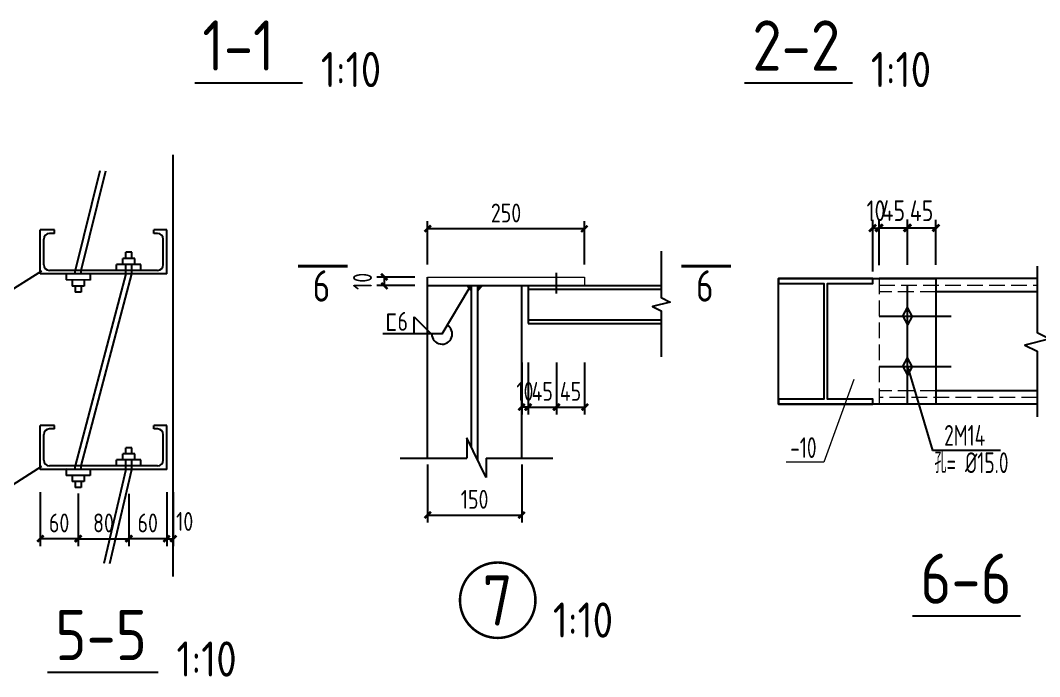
# Model space of a CAD drawing. Header units: millimetres. Extents: x 865974 to 875117, y 41124 to 44891.
# Drawn here: x 869925.7 to 870087.8, y 41325.7 to 41430.1 of the extents above; entities that cross this region are included whole.
import ezdxf

# ---------------------------------------------------------------- set-up
doc = ezdxf.new("R2010")
doc.units = ezdxf.units.MM
doc.header["$LTSCALE"] = 1000
doc.header["$MEASUREMENT"] = 0
doc.linetypes.add('DASH', pattern=[0.35, 0.25, -0.1])
doc.linetypes.add('DOTE', pattern=[2.42, 2, -0.2, 0.02, -0.2])
for name, color, linetype, lineweight in [('1', 4, 'Continuous', 70), ('D3', 62, 'Continuous', 9), ('LZ', 64, 'Continuous', 9), ('数字', 3, 'Continuous', 9)]:
    doc.layers.add(name, color=color, linetype=linetype, lineweight=lineweight)
for name, color, linetype in [('AXIS', 3, 'Continuous'), ('D1', 112, 'Continuous'), ('D2', 6, 'Continuous'), ('DIM', 7, 'Continuous'), ('DOTE', 1, 'DOTE'), ('M_Prof', 2, 'Continuous'), ('M_Thin', 7, 'Continuous'), ('PUB_DIM', 3, 'Continuous'), ('文字', 7, 'Continuous'), ('标注', 7, 'Continuous'), ('桩', 6, 'Continuous')]:
    doc.layers.add(name, color=color, linetype=linetype)
doc.styles.add('GBHZ', font='gbenor.shx', dxfattribs={"width": 0.9, "bigfont": 'gbcbig.shx'})
doc.dimstyles.new('Y10', dxfattribs={"dimscale": 0, "dimtxt": 3, "dimasz": 0.01, "dimexe": 1.2, "dimexo": 1, "dimgap": 1, "dimtad": 1, "dimdec": 0, "dimlfac": 10, "dimzin": 0, "dimdsep": 46, "dimtxsty": 'GBHZ', "dimblk1": 'DX', "dimblk2": 'DX', "dimsah": 1, "dimcen": 0.09, "dimdle": 1, "dimadec": 0, "dimazin": 0, "dimtfac": 1, "dimtdec": 0, "dimtix": 1, "dimtmove": 2, "dimatfit": 3, "dimldrblk": 'DX', "dimfxl": 0, "dimtolj": 1, "dimtzin": 0, "dimarcsym": 0})
doc.dimstyles.new('Y10(110)', dxfattribs={"dimscale": 1.1, "dimtxt": 3, "dimasz": 0.01, "dimexe": 1.2, "dimexo": 1, "dimgap": 1, "dimtad": 1, "dimdec": 0, "dimlfac": 10, "dimzin": 0, "dimdsep": 46, "dimtxsty": 'GBHZ', "dimblk1": 'DX', "dimblk2": 'DX', "dimsah": 1, "dimcen": 0.09, "dimdle": 1, "dimadec": 0, "dimazin": 0, "dimtfac": 1, "dimtdec": 0, "dimtix": 1, "dimtmove": 2, "dimatfit": 3, "dimldrblk": 'DX', "dimfxl": 0, "dimtolj": 1, "dimtzin": 0, "dimarcsym": 0})
doc.dimstyles.new('Y100', dxfattribs={"dimscale": 0, "dimtxt": 3, "dimasz": 0.01, "dimexe": 1.2, "dimexo": 2, "dimgap": 1, "dimtad": 1, "dimdec": 0, "dimlfac": 100, "dimzin": 0, "dimdsep": 46, "dimtxsty": 'GBHZ', "dimblk": 'DX', "dimcen": 0.09, "dimdle": 1, "dimclrd": 7, "dimclre": 7, "dimclrt": 7, "dimadec": 0, "dimazin": 0, "dimtfac": 1, "dimtdec": 0, "dimtix": 1, "dimtmove": 2, "dimatfit": 3, "dimldrblk": 'DX', "dimfxl": 0, "dimtolj": 1, "dimtzin": 0, "dimarcsym": 0})

# ---------------------------------------------------------------- blocks, each defined once
blk = doc.blocks.new('DX')
at = {"color": 0, "linetype": 'ByBlock', "const_width": 40}
blk.add_lwpolyline([(-54, -51), (46, 49)], dxfattribs=at)
blk = doc.blocks.new('*D96')
at = {"layer": 'Defpoints', "color": 0, "linetype": 'ByBlock', "transparency": 16777216}
for p in [(869942.97, 41355.78), (869949.02, 41356.02), (869942.97, 41347.63)]:
    blk.add_point(p, dxfattribs=at)
at = {"layer": 'DIM', "color": 0, "linetype": 'ByBlock', "lineweight": -2, "transparency": 16777216}
for p, q in [((869942.97, 41354.78), (869942.97, 41346.43)), ((869949.02, 41355.02), (869949.02, 41346.43)), ((869949.01, 41347.63), (869942.98, 41347.63))]:
    blk.add_line(p, q, dxfattribs=at)
at = {"layer": 'DIM', "color": 0, "linetype": 'ByBlock', "lineweight": -2, "transparency": 16777216, "xscale": 0.01, "yscale": 0.01, "zscale": 0.01, "rotation": 180}
blk.add_blockref('DX', (869942.97, 41347.63), dxfattribs=at)
at = {"layer": 'DIM', "color": 0, "linetype": 'ByBlock', "lineweight": -2, "transparency": 16777216, "xscale": 0.01, "yscale": 0.01, "zscale": 0.01}
blk.add_blockref('DX', (869949.02, 41347.63), dxfattribs=at)
at = {"layer": 'DIM', "color": 0, "linetype": 'ByBlock', "transparency": 16777216, "insert": (869945.99, 41350.13), "char_height": 3, "attachment_point": 5, "style": 'GBHZ'}
blk.add_mtext('\\A1;60', dxfattribs=at)
blk = doc.blocks.new('*D97')
at = {"layer": 'Defpoints', "color": 0, "linetype": 'ByBlock', "transparency": 16777216}
for p in [(869928.88, 41356.02), (869934.93, 41355.81), (869928.88, 41347.63)]:
    blk.add_point(p, dxfattribs=at)
at = {"layer": 'DIM', "color": 0, "linetype": 'ByBlock', "lineweight": -2, "transparency": 16777216}
for p, q in [((869928.88, 41355.02), (869928.88, 41346.43)), ((869934.93, 41354.81), (869934.93, 41346.43)), ((869934.92, 41347.63), (869928.89, 41347.63))]:
    blk.add_line(p, q, dxfattribs=at)
at = {"layer": 'DIM', "color": 0, "linetype": 'ByBlock', "lineweight": -2, "transparency": 16777216, "xscale": 0.01, "yscale": 0.01, "zscale": 0.01, "rotation": 180}
blk.add_blockref('DX', (869928.88, 41347.63), dxfattribs=at)
at = {"layer": 'DIM', "color": 0, "linetype": 'ByBlock', "lineweight": -2, "transparency": 16777216, "xscale": 0.01, "yscale": 0.01, "zscale": 0.01}
blk.add_blockref('DX', (869934.93, 41347.63), dxfattribs=at)
at = {"layer": 'DIM', "color": 0, "linetype": 'ByBlock', "transparency": 16777216, "insert": (869931.9, 41350.13), "char_height": 3, "attachment_point": 5, "style": 'GBHZ'}
blk.add_mtext('\\A1;60', dxfattribs=at)
blk = doc.blocks.new('*D98')
at = {"layer": 'Defpoints', "color": 0, "linetype": 'ByBlock', "transparency": 16777216}
for p in [(869949.02, 41356.02), (869950.02, 41356.02), (869950.02, 41347.63)]:
    blk.add_point(p, dxfattribs=at)
at = {"layer": 'DIM', "color": 0, "linetype": 'ByBlock', "lineweight": -2, "transparency": 16777216}
for p, q in [((869949.02, 41355.02), (869949.02, 41346.43)), ((869950.02, 41355.02), (869950.02, 41346.43)), ((869949.01, 41347.63), (869949, 41347.63)), ((869949.02, 41347.63), (869950.02, 41347.63)), ((869950.03, 41347.63), (869950.04, 41347.63))]:
    blk.add_line(p, q, dxfattribs=at)
at = {"layer": 'DIM', "color": 0, "linetype": 'ByBlock', "lineweight": -2, "transparency": 16777216, "xscale": 0.01, "yscale": 0.01, "zscale": 0.01}
blk.add_blockref('DX', (869949.02, 41347.63), dxfattribs=at)
at = {"layer": 'DIM', "color": 0, "linetype": 'ByBlock', "lineweight": -2, "transparency": 16777216, "xscale": 0.01, "yscale": 0.01, "zscale": 0.01, "rotation": 180}
blk.add_blockref('DX', (869950.02, 41347.63), dxfattribs=at)
at = {"layer": 'DIM', "color": 0, "linetype": 'ByBlock', "transparency": 16777216, "insert": (869951.87, 41350.37), "char_height": 3, "attachment_point": 5, "style": 'GBHZ'}
blk.add_mtext('\\A1;10', dxfattribs=at)
blk = doc.blocks.new('*D99')
at = {"layer": 'Defpoints', "color": 0, "linetype": 'ByBlock', "transparency": 16777216}
for p in [(869942.97, 41355.78), (869934.93, 41354.58), (869942.97, 41347.63)]:
    blk.add_point(p, dxfattribs=at)
at = {"layer": 'DIM', "color": 0, "linetype": 'ByBlock', "lineweight": -2, "transparency": 16777216}
for p, q in [((869934.93, 41353.58), (869934.93, 41346.43)), ((869942.97, 41354.78), (869942.97, 41346.43)), ((869934.94, 41347.63), (869942.96, 41347.63))]:
    blk.add_line(p, q, dxfattribs=at)
at = {"layer": 'DIM', "color": 0, "linetype": 'ByBlock', "lineweight": -2, "transparency": 16777216, "xscale": 0.01, "yscale": 0.01, "zscale": 0.01, "rotation": 180}
blk.add_blockref('DX', (869934.93, 41347.63), dxfattribs=at)
at = {"layer": 'DIM', "color": 0, "linetype": 'ByBlock', "lineweight": -2, "transparency": 16777216, "xscale": 0.01, "yscale": 0.01, "zscale": 0.01}
blk.add_blockref('DX', (869942.97, 41347.63), dxfattribs=at)
at = {"layer": 'DIM', "color": 0, "linetype": 'ByBlock', "transparency": 16777216, "insert": (869938.95, 41350.13), "char_height": 3, "attachment_point": 5, "style": 'GBHZ'}
blk.add_mtext('\\A1;80', dxfattribs=at)
blk = doc.blocks.new('*D408')
at = {"layer": 'Defpoints', "color": 0, "linetype": 'ByBlock', "transparency": 16777216}
for p in [(870066.82, 41397.06), (870066.82, 41390.12), (870071.32, 41390.12)]:
    blk.add_point(p, dxfattribs=at)
at = {"layer": 'DIM', "color": 0, "linetype": 'ByBlock', "lineweight": -2, "transparency": 16777216}
for p, q in [((870066.82, 41391.22), (870066.82, 41398.38)), ((870071.32, 41391.22), (870071.32, 41398.38)), ((870066.81, 41397.06), (870066.8, 41397.06)), ((870071.32, 41397.06), (870066.82, 41397.06)), ((870071.33, 41397.06), (870071.34, 41397.06))]:
    blk.add_line(p, q, dxfattribs=at)
at = {"layer": 'DIM', "color": 0, "linetype": 'ByBlock', "lineweight": -2, "transparency": 16777216, "xscale": 0.011, "yscale": 0.011, "zscale": 0.011}
blk.add_blockref('DX', (870066.82, 41397.06), dxfattribs=at)
at = {"layer": 'DIM', "color": 0, "linetype": 'ByBlock', "lineweight": -2, "transparency": 16777216, "xscale": 0.011, "yscale": 0.011, "zscale": 0.011, "rotation": 180}
blk.add_blockref('DX', (870071.32, 41397.06), dxfattribs=at)
at = {"layer": 'DIM', "color": 0, "linetype": 'ByBlock', "transparency": 16777216, "insert": (870069.07, 41399.81), "char_height": 3.3, "attachment_point": 5, "style": 'GBHZ'}
blk.add_mtext('\\A1;45', dxfattribs=at)
blk = doc.blocks.new('*D409')
at = {"layer": 'Defpoints', "color": 0, "linetype": 'ByBlock', "transparency": 16777216}
for p in [(870062.32, 41397.06), (870062.32, 41390.07), (870061.32, 41389.02)]:
    blk.add_point(p, dxfattribs=at)
at = {"layer": 'DIM', "color": 0, "linetype": 'ByBlock', "lineweight": -2, "transparency": 16777216}
for p, q in [((870061.32, 41390.12), (870061.32, 41398.38)), ((870062.32, 41391.17), (870062.32, 41398.38)), ((870061.31, 41397.06), (870061.3, 41397.06)), ((870061.32, 41397.06), (870062.32, 41397.06)), ((870062.33, 41397.06), (870062.34, 41397.06))]:
    blk.add_line(p, q, dxfattribs=at)
at = {"layer": 'DIM', "color": 0, "linetype": 'ByBlock', "lineweight": -2, "transparency": 16777216, "xscale": 0.011, "yscale": 0.011, "zscale": 0.011}
blk.add_blockref('DX', (870061.32, 41397.06), dxfattribs=at)
at = {"layer": 'DIM', "color": 0, "linetype": 'ByBlock', "lineweight": -2, "transparency": 16777216, "xscale": 0.011, "yscale": 0.011, "zscale": 0.011, "rotation": 180}
blk.add_blockref('DX', (870062.32, 41397.06), dxfattribs=at)
at = {"layer": 'DIM', "color": 0, "linetype": 'ByBlock', "transparency": 16777216, "insert": (870061.82, 41399.81), "char_height": 3.3, "attachment_point": 5, "style": 'GBHZ'}
blk.add_mtext('\\A1;10', dxfattribs=at)
blk = doc.blocks.new('*D410')
at = {"layer": 'Defpoints', "color": 0, "linetype": 'ByBlock', "transparency": 16777216}
for p in [(870066.82, 41397.08), (870062.32, 41390.07), (870066.82, 41390.13)]:
    blk.add_point(p, dxfattribs=at)
at = {"layer": 'DIM', "color": 0, "linetype": 'ByBlock', "lineweight": -2, "transparency": 16777216}
for p, q in [((870062.32, 41391.17), (870062.32, 41398.4)), ((870066.82, 41391.23), (870066.82, 41398.4)), ((870062.31, 41397.08), (870062.3, 41397.08)), ((870062.32, 41397.08), (870066.82, 41397.08)), ((870066.83, 41397.08), (870066.84, 41397.08))]:
    blk.add_line(p, q, dxfattribs=at)
at = {"layer": 'DIM', "color": 0, "linetype": 'ByBlock', "lineweight": -2, "transparency": 16777216, "xscale": 0.011, "yscale": 0.011, "zscale": 0.011}
blk.add_blockref('DX', (870062.32, 41397.08), dxfattribs=at)
at = {"layer": 'DIM', "color": 0, "linetype": 'ByBlock', "lineweight": -2, "transparency": 16777216, "xscale": 0.011, "yscale": 0.011, "zscale": 0.011, "rotation": 180}
blk.add_blockref('DX', (870066.82, 41397.08), dxfattribs=at)
at = {"layer": 'DIM', "color": 0, "linetype": 'ByBlock', "transparency": 16777216, "insert": (870064.57, 41399.83), "char_height": 3.3, "attachment_point": 5, "style": 'GBHZ'}
blk.add_mtext('\\A1;45', dxfattribs=at)
blk = doc.blocks.new('*D414')
at = {"layer": 'Defpoints', "color": 0, "linetype": 'ByBlock', "transparency": 16777216}
for p in [(870006.48, 41376.67), (870010.98, 41376.67), (870010.98, 41368.57)]:
    blk.add_point(p, dxfattribs=at)
at = {"layer": 'DIM', "color": 0, "linetype": 'ByBlock', "lineweight": -2, "transparency": 16777216}
for p, q in [((870006.48, 41375.67), (870006.48, 41367.37)), ((870010.98, 41375.67), (870010.98, 41367.37)), ((870006.47, 41368.57), (870006.46, 41368.57)), ((870006.48, 41368.57), (870010.98, 41368.57)), ((870010.99, 41368.57), (870011, 41368.57))]:
    blk.add_line(p, q, dxfattribs=at)
at = {"layer": 'DIM', "color": 0, "linetype": 'ByBlock', "lineweight": -2, "transparency": 16777216, "xscale": 0.01, "yscale": 0.01, "zscale": 0.01}
blk.add_blockref('DX', (870006.48, 41368.57), dxfattribs=at)
at = {"layer": 'DIM', "color": 0, "linetype": 'ByBlock', "lineweight": -2, "transparency": 16777216, "xscale": 0.01, "yscale": 0.01, "zscale": 0.01, "rotation": 180}
blk.add_blockref('DX', (870010.98, 41368.57), dxfattribs=at)
at = {"layer": 'DIM', "color": 0, "linetype": 'ByBlock', "transparency": 16777216, "insert": (870008.73, 41371.07), "char_height": 3, "attachment_point": 5, "style": 'GBHZ'}
blk.add_mtext('\\A1;45', dxfattribs=at)
blk = doc.blocks.new('*D415')
at = {"layer": 'Defpoints', "color": 0, "linetype": 'ByBlock', "transparency": 16777216}
for p in [(870010.98, 41376.67), (870015.48, 41376.67), (870015.48, 41368.57)]:
    blk.add_point(p, dxfattribs=at)
at = {"layer": 'DIM', "color": 0, "linetype": 'ByBlock', "lineweight": -2, "transparency": 16777216}
for p, q in [((870010.98, 41375.67), (870010.98, 41367.37)), ((870015.48, 41375.67), (870015.48, 41367.37)), ((870010.97, 41368.57), (870010.96, 41368.57)), ((870010.98, 41368.57), (870015.48, 41368.57)), ((870015.49, 41368.57), (870015.5, 41368.57))]:
    blk.add_line(p, q, dxfattribs=at)
at = {"layer": 'DIM', "color": 0, "linetype": 'ByBlock', "lineweight": -2, "transparency": 16777216, "xscale": 0.01, "yscale": 0.01, "zscale": 0.01}
blk.add_blockref('DX', (870010.98, 41368.57), dxfattribs=at)
at = {"layer": 'DIM', "color": 0, "linetype": 'ByBlock', "lineweight": -2, "transparency": 16777216, "xscale": 0.01, "yscale": 0.01, "zscale": 0.01, "rotation": 180}
blk.add_blockref('DX', (870015.48, 41368.57), dxfattribs=at)
at = {"layer": 'DIM', "color": 0, "linetype": 'ByBlock', "transparency": 16777216, "insert": (870013.23, 41371.07), "char_height": 3, "attachment_point": 5, "style": 'GBHZ'}
blk.add_mtext('\\A1;45', dxfattribs=at)
blk = doc.blocks.new('*D416')
at = {"layer": 'Defpoints', "color": 0, "linetype": 'ByBlock', "transparency": 16777216}
for p in [(870005.48, 41376.67), (870006.48, 41376.67), (870005.48, 41368.57)]:
    blk.add_point(p, dxfattribs=at)
at = {"layer": 'DIM', "color": 0, "linetype": 'ByBlock', "lineweight": -2, "transparency": 16777216}
for p, q in [((870005.48, 41375.67), (870005.48, 41367.37)), ((870006.48, 41375.67), (870006.48, 41367.37)), ((870005.47, 41368.57), (870005.46, 41368.57)), ((870006.48, 41368.57), (870005.48, 41368.57)), ((870006.49, 41368.57), (870006.5, 41368.57))]:
    blk.add_line(p, q, dxfattribs=at)
at = {"layer": 'DIM', "color": 0, "linetype": 'ByBlock', "lineweight": -2, "transparency": 16777216, "xscale": 0.01, "yscale": 0.01, "zscale": 0.01}
blk.add_blockref('DX', (870005.48, 41368.57), dxfattribs=at)
at = {"layer": 'DIM', "color": 0, "linetype": 'ByBlock', "lineweight": -2, "transparency": 16777216, "xscale": 0.01, "yscale": 0.01, "zscale": 0.01, "rotation": 180}
blk.add_blockref('DX', (870006.48, 41368.57), dxfattribs=at)
at = {"layer": 'DIM', "color": 0, "linetype": 'ByBlock', "transparency": 16777216, "insert": (870005.98, 41371.07), "char_height": 3, "attachment_point": 5, "style": 'GBHZ'}
blk.add_mtext('\\A1;10', dxfattribs=at)
blk = doc.blocks.new('*D417')
at = {"layer": 'Defpoints', "color": 0, "linetype": 'ByBlock', "transparency": 16777216}
for p in [(869990.48, 41396.95), (869990.48, 41390.26), (870015.48, 41390.26)]:
    blk.add_point(p, dxfattribs=at)
at = {"layer": 'DIM', "color": 0, "linetype": 'ByBlock', "lineweight": -2, "transparency": 16777216}
for p, q in [((869990.48, 41391.26), (869990.48, 41398.15)), ((870015.48, 41391.26), (870015.48, 41398.15)), ((870015.47, 41396.95), (869990.49, 41396.95))]:
    blk.add_line(p, q, dxfattribs=at)
at = {"layer": 'DIM', "color": 0, "linetype": 'ByBlock', "lineweight": -2, "transparency": 16777216, "xscale": 0.01, "yscale": 0.01, "zscale": 0.01, "rotation": 180}
blk.add_blockref('DX', (869990.48, 41396.95), dxfattribs=at)
at = {"layer": 'DIM', "color": 0, "linetype": 'ByBlock', "lineweight": -2, "transparency": 16777216, "xscale": 0.01, "yscale": 0.01, "zscale": 0.01}
blk.add_blockref('DX', (870015.48, 41396.95), dxfattribs=at)
at = {"layer": 'DIM', "color": 0, "linetype": 'ByBlock', "transparency": 16777216, "insert": (870002.98, 41399.45), "char_height": 3, "attachment_point": 5, "style": 'GBHZ'}
blk.add_mtext('\\A1;250', dxfattribs=at)
blk = doc.blocks.new('*D418')
at = {"layer": 'Defpoints', "color": 0, "linetype": 'ByBlock', "transparency": 16777216}
for p in [(869990.48, 41360.44), (870005.48, 41360.44), (870005.48, 41351.39)]:
    blk.add_point(p, dxfattribs=at)
at = {"layer": 'DIM', "color": 0, "linetype": 'ByBlock', "lineweight": -2, "transparency": 16777216}
for p, q in [((869990.48, 41359.44), (869990.48, 41350.19)), ((870005.48, 41359.44), (870005.48, 41350.19)), ((869990.49, 41351.39), (870005.47, 41351.39))]:
    blk.add_line(p, q, dxfattribs=at)
at = {"layer": 'DIM', "color": 0, "linetype": 'ByBlock', "lineweight": -2, "transparency": 16777216, "xscale": 0.01, "yscale": 0.01, "zscale": 0.01, "rotation": 180}
blk.add_blockref('DX', (869990.48, 41351.39), dxfattribs=at)
at = {"layer": 'DIM', "color": 0, "linetype": 'ByBlock', "lineweight": -2, "transparency": 16777216, "xscale": 0.01, "yscale": 0.01, "zscale": 0.01}
blk.add_blockref('DX', (870005.48, 41351.39), dxfattribs=at)
at = {"layer": 'DIM', "color": 0, "linetype": 'ByBlock', "transparency": 16777216, "insert": (869997.98, 41353.89), "char_height": 3, "attachment_point": 5, "style": 'GBHZ'}
blk.add_mtext('\\A1;150', dxfattribs=at)
blk = doc.blocks.new('*D419')
at = {"layer": 'Defpoints', "color": 0, "transparency": 16777216}
for p in [(869990.48, 41389.24), (869983.62, 41387.89), (869990.48, 41387.89)]:
    blk.add_point(p, dxfattribs=at)
at = {"layer": '标注', "color": 7, "lineweight": -2, "transparency": 16777216}
for p, q in [((869988.48, 41389.24), (869982.42, 41389.24)), ((869983.62, 41389.25), (869983.62, 41389.26)), ((869983.62, 41389.24), (869983.62, 41387.89)), ((869988.48, 41387.89), (869982.42, 41387.89)), ((869983.62, 41387.88), (869983.62, 41387.87))]:
    blk.add_line(p, q, dxfattribs=at)
at = {"layer": '标注', "color": 7, "lineweight": -2, "transparency": 16777216, "xscale": 0.01, "yscale": 0.01, "zscale": 0.01}
for p, rotation in [((869983.62, 41389.24), 270), ((869983.62, 41387.89), 90)]:
    blk.add_blockref('DX', p, dxfattribs=dict(at, rotation=rotation))
at = {"layer": '标注', "color": 7, "transparency": 16777216, "insert": (869980.15, 41388.57), "char_height": 3, "attachment_point": 5, "rotation": 90, "style": 'GBHZ'}
blk.add_mtext('\\A1;10', dxfattribs=at)

msp = doc.modelspace()

# ---------------------------------------------------------------- linework, layer by layer
at = {"color": 251}
for p, q in [((869950.015, 41341.586), (869950.015, 41408.7)), ((869929.071, 41390.215, 1.667), (869923.194, 41386.461, -1.667)), ((869929.071, 41359.126, 1.667), (869923.194, 41355.372, -1.667))]:
    msp.add_line(p, q, dxfattribs=at)
at = {"linetype": 'ByBlock', "ltscale": 0.5, "const_width": 0.4}
msp.add_lwpolyline([(869995.654, 41337.835, 1), (870007.654, 41337.835, 1)], format="xyb", close=True, dxfattribs=at)
at = {"layer": '1', "const_width": 0.48}
for points in [[(869969.893, 41390.969), (869977.815, 41390.969)], [(870030.859, 41390.969), (870038.781, 41390.969)]]:
    msp.add_lwpolyline(points, dxfattribs=at)
at = {"layer": 'D1', "color": 251}
for p, q in [((869992.794, 41380.204), (869997.092, 41387.439)), ((869988.388, 41380.204), (869988.388, 41382.908)), ((869988.388, 41382.908), (869991.093, 41380.204)), ((869992.794, 41380.204), (869983.385, 41380.204)), ((870066.819, 41375.019), (870070.805, 41361.648)), ((869999.813, 41357.352), (869996.736, 41363.674)), ((869996.736, 41363.674), (869996.736, 41360.438)), ((870081.628, 41361.648), (870070.805, 41361.648)), ((869986.15, 41360.438), (869996.736, 41360.438)), ((869999.813, 41360.438), (870010.419, 41360.438)), ((869999.813, 41360.438), (869999.813, 41357.352))]:
    msp.add_line(p, q, dxfattribs=at)
msp.add_lwpolyline([(869985.39, 41380.824), (869984.254, 41380.824), (869984.254, 41383.376), (869985.39, 41383.376)], dxfattribs=at)
msp.add_arc((869992.794, 41380.204), 1.623, 180, 59.28688, dxfattribs=at)
at = {"layer": 'D2'}
for p, q in [((869938.377, 41406.17), (869934.447, 41390.313)), ((869935.408, 41390.313), (869939.338, 41406.17)), ((869931.142, 41396.748), (869928.882, 41396.748)), ((869928.882, 41389.75), (869928.882, 41396.748)), ((869931.142, 41396.185), (869930.353, 41396.185)), ((869931.142, 41396.185), (869931.142, 41396.748)), ((869949.015, 41396.748), (869946.961, 41396.748)), ((869946.961, 41396.185), (869946.961, 41396.748)), ((869947.55, 41396.185), (869946.961, 41396.185)), ((869949.015, 41389.75), (869949.015, 41396.748)), ((869929.452, 41391.215), (869929.452, 41395.283)), ((869948.452, 41391.215), (869948.452, 41395.283)), ((869943.448, 41393.197), (869942.486, 41393.196)), ((869942.487, 41392.235), (869942.486, 41393.196)), ((869943.448, 41392.235), (869943.448, 41393.197)), ((869944.891, 41391.274), (869941.045, 41391.273)), ((869941.045, 41390.311), (869941.045, 41391.273)), ((869942.006, 41391.273), (869942.006, 41392.235)), ((869943.929, 41392.235), (869942.006, 41392.235)), ((869942.496, 41389.75), (869942.497, 41391.273)), ((869943.457, 41389.75), (869943.458, 41391.284)), ((869943.929, 41391.274), (869943.929, 41392.235)), ((869944.891, 41390.312), (869944.891, 41391.274)), ((869949.015, 41389.75), (869928.882, 41389.75)), ((869947.55, 41390.313), (869930.353, 41390.313)), ((869933.004, 41389.752), (869933.004, 41388.79)), ((869934.447, 41389.752), (869934.447, 41390.313)), ((869942.496, 41389.75), (869934.447, 41359.224)), ((869935.408, 41389.751), (869935.408, 41390.313)), ((869935.408, 41359.224), (869943.457, 41389.75)), ((869936.851, 41389.751), (869936.85, 41388.789)), ((869990.478, 41360.438), (869990.478, 41389.242)), ((870010.978, 41389.918), (870010.978, 41386.65)), ((869936.85, 41388.789), (869933.004, 41388.79)), ((869933.965, 41388.79), (869933.965, 41387.828)), ((869935.888, 41387.828), (869933.965, 41387.828)), ((869934.446, 41387.828), (869934.446, 41386.867)), ((869935.408, 41387.828), (869935.407, 41386.866)), ((869935.889, 41388.789), (869935.888, 41387.828)), ((869990.478, 41387.89), (870027.677, 41387.89)), ((869997.478, 41362.149), (869997.478, 41387.89)), ((869998.478, 41360.094), (869998.478, 41387.89)), ((870005.478, 41360.438), (870005.478, 41387.89)), ((870006.475, 41387.89), (870006.475, 41381.891)), ((870053.821, 41389.022), (870061.319, 41389.022)), ((870062.319, 41389.022), (870071.319, 41389.022)), ((870087.473, 41389.022), (870062.319, 41389.022)), ((869935.407, 41386.866), (869934.446, 41386.867)), ((870006.475, 41387.326), (870027.677, 41387.326)), ((870087.473, 41386.881), (870071.319, 41386.881)), ((870006.475, 41382.455), (870027.677, 41382.455)), ((870006.475, 41381.891), (870027.677, 41381.891)), ((870087.473, 41371.163), (870071.319, 41371.163)), ((870087.473, 41369.022), (870062.319, 41369.022)), ((869931.142, 41365.659), (869928.882, 41365.659)), ((869928.882, 41358.661), (869928.882, 41365.659)), ((869931.142, 41365.096), (869930.353, 41365.096)), ((869931.142, 41365.096), (869931.142, 41365.659)), ((869949.015, 41365.659), (869946.961, 41365.659)), ((869946.961, 41365.096), (869946.961, 41365.659)), ((869947.55, 41365.096), (869946.961, 41365.096)), ((869949.015, 41358.661), (869949.015, 41365.659)), ((869929.452, 41360.126), (869929.452, 41364.194)), ((869948.452, 41360.126), (869948.452, 41364.194)), ((869942.487, 41361.146), (869942.486, 41362.108)), ((869943.448, 41362.108), (869942.486, 41362.108)), ((869943.448, 41361.146), (869943.448, 41362.108)), ((869944.891, 41360.185), (869941.045, 41360.184)), ((869941.045, 41359.222), (869941.045, 41360.184)), ((869942.006, 41360.184), (869942.006, 41361.146)), ((869943.929, 41361.146), (869942.006, 41361.146)), ((869942.496, 41358.661), (869942.497, 41360.184)), ((869943.457, 41358.661), (869943.458, 41360.195)), ((869943.929, 41360.185), (869943.929, 41361.146)), ((869944.891, 41359.223), (869944.891, 41360.185)), ((869949.015, 41358.661), (869928.882, 41358.661)), ((869947.55, 41359.224), (869930.353, 41359.224)), ((869933.004, 41358.663), (869933.004, 41357.701)), ((869934.447, 41358.663), (869934.447, 41359.224)), ((869935.408, 41358.662), (869935.408, 41359.224)), ((869936.851, 41358.662), (869936.85, 41357.7)), ((869942.496, 41358.661), (869938.999, 41343.66)), ((869939.96, 41343.66), (869943.457, 41358.661)), ((869936.85, 41357.7), (869933.004, 41357.701)), ((869933.965, 41357.701), (869933.965, 41356.74)), ((869935.889, 41357.701), (869935.888, 41356.739)), ((869935.888, 41356.739), (869933.965, 41356.74)), ((869934.446, 41356.739), (869934.446, 41355.778)), ((869935.407, 41355.777), (869934.446, 41355.778)), ((869935.408, 41356.739), (869935.407, 41355.777))]:
    msp.add_line(p, q, dxfattribs=at)
for centre, start, end in [((869930.353, 41395.283), 90, 180), ((869947.55, 41395.283), 0, 90), ((869930.353, 41391.215), 180, 270), ((869947.55, 41391.215), 270, 0), ((869930.353, 41364.194), 90, 180), ((869947.55, 41364.194), 0, 90), ((869930.353, 41360.126), 180, 270), ((869947.55, 41360.126), 270, 0)]:
    msp.add_arc(centre, 0.902, start, end, dxfattribs=at)
at = {"layer": 'D3'}
for p, q in [((869990.478, 41389.242), (870015.478, 41389.242)), ((870015.478, 41389.242), (870015.478, 41387.89)), ((869997.478, 41386.988), (869996.707, 41387.89)), ((869998.478, 41386.988), (869999.25, 41387.89))]:
    msp.add_line(p, q, dxfattribs=at)
for points in [[(869997.478, 41386.988), (869997.478, 41387.89), (869996.707, 41387.89), (869997.478, 41387.89)], [(869998.478, 41386.988), (869998.478, 41387.89), (869999.25, 41387.89), (869998.478, 41387.89)]]:
    msp.add_solid(points, dxfattribs=at)
at = {"layer": 'DOTE', "linetype": 'DOTE', "ltscale": 0.01}
for p, q in [((870066.819, 41369.022), (870066.819, 41387.951)), ((870062.319, 41383.022), (870073.771, 41383.022)), ((870062.319, 41375.019), (870073.771, 41375.019))]:
    msp.add_line(p, q, dxfattribs=at)
at = {"layer": 'LZ', "color": 251, "linetype": 'DASH', "ltscale": 0.01}
for p, q in [((870062.319, 41389.022), (870062.319, 41369.022)), ((870062.319, 41387.951), (870087.473, 41387.951)), ((870071.319, 41386.924), (870062.319, 41386.924)), ((870071.319, 41371.163), (870062.319, 41371.163)), ((870087.473, 41370.093), (870062.319, 41370.093))]:
    msp.add_line(p, q, dxfattribs=at)
at = {"layer": 'M_Prof'}
msp.add_lwpolyline([(870046.319, 41369.022), (870061.319, 41369.022), (870061.319, 41369.822), (870054.119, 41369.822), (870054.119, 41388.222), (870061.319, 41388.222), (870061.319, 41389.022), (870046.319, 41389.022), (870046.319, 41388.222), (870053.519, 41388.222), (870053.519, 41369.822), (870046.319, 41369.822)], close=True, dxfattribs=at)
at = {"layer": 'M_Thin', "color": 7}
for points in [[(870027.677, 41393.354), (870027.677, 41385.984), (870029.077, 41385.284), (870026.277, 41384.584), (870027.677, 41383.884), (870027.677, 41376.586)], [(870087.473, 41390.976), (870087.473, 41380.446), (870089.473, 41379.446), (870085.473, 41378.446), (870087.473, 41377.446), (870087.473, 41367.022)]]:
    msp.add_lwpolyline(points, dxfattribs=at)
at = {"layer": '数字'}
for p, q in [((870058.279, 41372.966), (870053.526, 41359.781)), ((870053.526, 41359.781), (870047.51, 41359.781))]:
    msp.add_line(p, q, dxfattribs=at)
at = {"layer": '文字', "color": 6, "const_width": 0.32}
for points in [[(869953.439, 41420.149), (869970.653, 41420.149)], [(870040.905, 41420.149), (870058.119, 41420.149)], [(869930.04, 41326.348), (869947.675, 41326.348)]]:
    msp.add_lwpolyline(points, dxfattribs=at)
at = {"layer": '文字', "color": 6, "const_width": 0.32, "elevation": -5}
msp.add_lwpolyline([(870067.619, 41335.314), (870084.833, 41335.314)], dxfattribs=at)
at = {"layer": '标注'}
msp.add_lwpolyline([(870046.319, 41389.022), (870071.319, 41389.022), (870071.319, 41369.022), (870046.319, 41369.022)], close=True, dxfattribs=at)
at = {"layer": '桩'}
for p, q in [((869936.851, 41389.751), (869933.004, 41389.752)), ((870071.319, 41386.022), (870071.319, 41372.022)), ((870066.071, 41383.022), (870066.819, 41384.403)), ((870067.568, 41383.022), (870066.819, 41384.403)), ((870066.071, 41383.022), (870066.819, 41381.641)), ((870067.568, 41383.022), (870066.819, 41381.641)), ((870066.071, 41375.019), (870066.819, 41376.4)), ((870067.568, 41375.019), (870066.819, 41376.4)), ((870066.071, 41375.019), (870066.819, 41373.638)), ((870067.568, 41375.019), (870066.819, 41373.638)), ((869936.851, 41358.662), (869933.004, 41358.663))]:
    msp.add_line(p, q, dxfattribs=at)

# ---------------------------------------------------------------- texts
at = {"layer": 'AXIS', "style": 'GBHZ', "width": 0.8}
for s, p in [('2M14', (870072.656, 41362.414)), ('-10', (870048.172, 41360.471)), ('孔= %%C15.0', (870071.124, 41358.07))]:
    msp.add_text(s, height=3.3, dxfattribs=at).set_placement(p)
at = {"layer": 'PUB_DIM', "style": 'GBHZ', "width": 0.9}
for p in [(869972.237, 41385.349), (870033.202, 41385.349)]:
    msp.add_text('6', height=5, dxfattribs=at).set_placement(p)
at = {"layer": '数字', "style": 'GBHZ', "width": 0.9}
msp.add_text('6', height=3, dxfattribs=at).set_placement((869985.716, 41380.712))
at = {"layer": '文字', "color": 6, "style": 'GBHZ'}
for s, height, p in [('1-1', 8, (869954.69, 41422.1)), ('2-2', 8, (870042.156, 41422.1)), ('1:10', 5.6, (869973.532, 41419.479)), ('1:10', 5.6, (870060.999, 41419.479)), ('6-6', 8, (870068.87, 41337.265, -5)), ('7', 8, (869999.259, 41333.801)), ('1:10', 5.6, (870010.421, 41331.883, -0.009)), ('5-5', 8, (869931.292, 41328.3)), ('1:10', 5.6, (869950.554, 41325.679))]:
    msp.add_text(s, height=height, dxfattribs=at).set_placement(p)

# ---------------------------------------------------------------- dimensions: what is measured, and where the dimension line sits
at = {"layer": 'DIM', "linetype": 'ByBlock'}
for base, p1, p2, picture, middle in [((869990.478, 41396.948), (870015.478, 41390.258), (869990.478, 41390.258), '*D417', (870002.978, 41399.448)), ((870010.978, 41368.573), (870006.478, 41376.666), (870010.978, 41376.666), '*D414', (870008.728, 41371.073)), ((870015.478, 41368.573), (870010.978, 41376.666), (870015.478, 41376.666), '*D415', (870013.228, 41371.073)), ((870005.478, 41351.388), (869990.478, 41360.438), (870005.478, 41360.438), '*D418', (869997.978, 41353.888))]:
    dim = msp.add_linear_dim(base=base, p1=p1, p2=p2, dimstyle='Y10', override={"dimscale": 1}, dxfattribs=at)
    dim.commit()
    dim.dimension.update_dxf_attribs({"geometry": picture, "text_midpoint": middle})
at = {"layer": 'DIM', "color": 6, "linetype": 'ByBlock'}
for base, p1, p2, picture, middle in [((870062.319, 41397.065), (870061.319, 41389.022), (870062.319, 41390.068), '*D409', (870061.819, 41399.815)), ((870066.819, 41397.079), (870062.319, 41390.068), (870066.819, 41390.132), '*D410', (870064.569, 41399.829))]:
    dim = msp.add_linear_dim(base=base, p1=p1, p2=p2, dimstyle='Y10(110)', override={"dimtxsty": 'GBHZ'}, dxfattribs=at)
    dim.commit()
    dim.dimension.update_dxf_attribs({"geometry": picture, "text_midpoint": middle})
dim = msp.add_linear_dim(base=(870066.819, 41397.065), p1=(870071.319, 41390.118), p2=(870066.819, 41390.118), angle=180, dimstyle='Y10(110)', override={"dimtxsty": 'GBHZ'}, dxfattribs=at)
dim.commit()
dim.dimension.update_dxf_attribs({"geometry": '*D408', "text_midpoint": (870069.069, 41399.815)})
at = {"layer": 'DIM', "linetype": 'ByBlock'}
dim = msp.add_linear_dim(base=(870005.478, 41368.573), p1=(870006.478, 41376.666), p2=(870005.478, 41376.666), angle=180, dimstyle='Y10', override={"dimscale": 1}, dxfattribs=at)
dim.commit()
dim.dimension.update_dxf_attribs({"geometry": '*D416', "text_midpoint": (870005.978, 41371.073)})
at = {"layer": 'DIM', "color": 0, "linetype": 'ByBlock'}
for base, p1, p2, picture, middle in [((869928.882, 41347.63), (869934.927, 41355.811), (869928.882, 41356.02), '*D97', (869931.904, 41350.13)), ((869942.967, 41347.63), (869949.015, 41356.02), (869942.967, 41355.778), '*D96', (869945.991, 41350.13))]:
    dim = msp.add_linear_dim(base=base, p1=p1, p2=p2, angle=180, dimstyle='Y10', override={"dimscale": 1}, dxfattribs=at)
    dim.commit()
    dim.dimension.update_dxf_attribs({"geometry": picture, "text_midpoint": middle})
dim = msp.add_linear_dim(base=(869942.967, 41347.63), p1=(869934.927, 41354.577), p2=(869942.967, 41355.778), dimstyle='Y10', override={"dimscale": 1}, dxfattribs=at)
dim.commit()
dim.dimension.update_dxf_attribs({"geometry": '*D99', "text_midpoint": (869938.947, 41350.13)})
dim = msp.add_linear_dim(base=(869950.015, 41347.63), p1=(869949.015, 41356.02), p2=(869950.015, 41356.02), dimstyle='Y10', override={"dimscale": 1}, dxfattribs=at)
dim.commit()
dim.dimension.update_dxf_attribs({"geometry": '*D98', "text_midpoint": (869951.871, 41350.375), "dimtype": 160})
at = {"layer": '标注'}
dim = msp.add_linear_dim(base=(869983.616, 41387.89), p1=(869990.478, 41389.242), p2=(869990.478, 41387.89), angle=90, text='10', dimstyle='Y100', override={"dimscale": 1}, dxfattribs=at)
dim.commit()
dim.dimension.update_dxf_attribs({"geometry": '*D419', "text_midpoint": (869980.148, 41388.566), "dimtype": 160})

doc.saveas('drawing.dxf')
